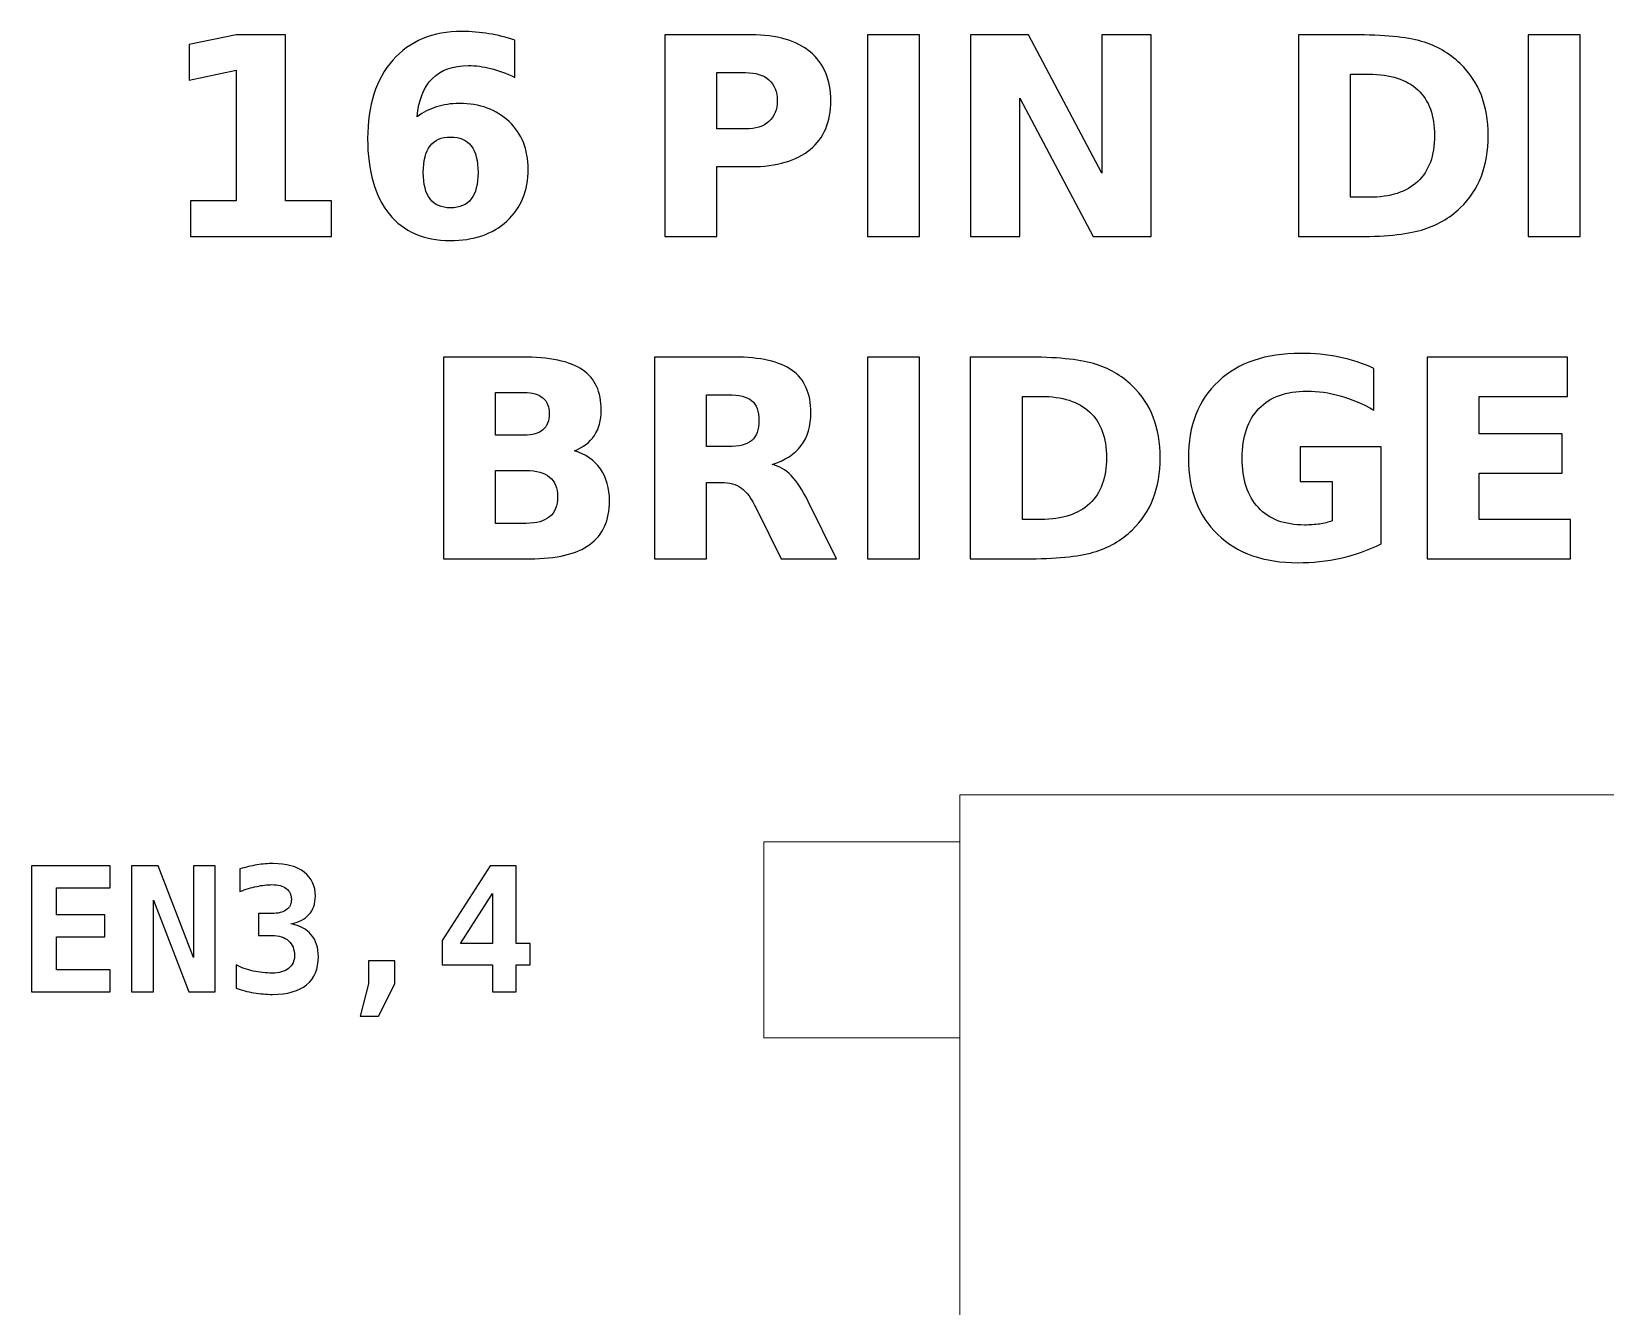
# Model space of a CAD drawing. Header units: centimetres. Extents: x -11.34 to -9.66, y -15.99 to -13.5.
# Drawn here: x -11.336 to -10.533, y -14.148 to -13.498 of the extents above; entities that cross this region are included whole.
import ezdxf

# ---------------------------------------------------------------- set-up
doc = ezdxf.new("R2010")
doc.units = ezdxf.units.CM
doc.header["$MEASUREMENT"] = 0
doc.layers.add('Layer 1', color=7, linetype='Continuous')

msp = doc.modelspace()

# ---------------------------------------------------------------- linework, layer by layer
at = {"layer": 'Layer 1', "color": 7, "lineweight": 9}
for points in [[(-10.8625, -15.813), (-10.1375, -15.813), (-10.1375, -13.887), (-10.8625, -13.887), (-10.8625, -15.813)], [(-10.9625, -14.011), (-10.8625, -14.011), (-10.8625, -13.911), (-10.9625, -13.911), (-10.9625, -14.011)]]:
    msp.add_lwpolyline(points, close=True, dxfattribs=at)
at = {"layer": 'Layer 1', "color": 250}
for points, knots in [([(-11.25499, -13.58415), (-11.25499, -13.58415), (-11.23156, -13.58415), (-11.23156, -13.58415), (-11.23156, -13.58415), (-11.23156, -13.58415), (-11.23156, -13.51766), (-11.23156, -13.51766), (-11.23156, -13.51766), (-11.23156, -13.51766), (-11.2556, -13.52263), (-11.2556, -13.52263), (-11.2556, -13.52263), (-11.2556, -13.52263), (-11.2556, -13.50456), (-11.2556, -13.50456), (-11.2556, -13.50456), (-11.2556, -13.50456), (-11.2317, -13.4996), (-11.2317, -13.4996), (-11.2317, -13.4996), (-11.2317, -13.4996), (-11.20649, -13.4996), (-11.20649, -13.4996), (-11.20649, -13.4996), (-11.20649, -13.4996), (-11.20649, -13.58415), (-11.20649, -13.58415), (-11.20649, -13.58415), (-11.20649, -13.58415), (-11.18307, -13.58415), (-11.18307, -13.58415), (-11.18307, -13.58415), (-11.18307, -13.58415), (-11.18307, -13.60247), (-11.18307, -13.60247), (-11.18307, -13.60247), (-11.18307, -13.60247), (-11.25499, -13.60247), (-11.25499, -13.60247), (-11.25499, -13.60247), (-11.25499, -13.60247), (-11.25499, -13.58415), (-11.25499, -13.58415)], [0, 0, 0, 0, 0.090909, 0.090909, 0.090909, 0.090909, 0.181818, 0.181818, 0.181818, 0.181818, 0.272727, 0.272727, 0.272727, 0.272727, 0.363636, 0.363636, 0.363636, 0.363636, 0.454545, 0.454545, 0.454545, 0.454545, 0.545455, 0.545455, 0.545455, 0.545455, 0.636364, 0.636364, 0.636364, 0.636364, 0.727273, 0.727273, 0.727273, 0.727273, 0.818182, 0.818182, 0.818182, 0.818182, 0.909091, 0.909091, 0.909091, 0.909091, 1, 1, 1, 1]), ([(-11.08949, -13.50228), (-11.08949, -13.50228), (-11.08949, -13.52131), (-11.08949, -13.52131), (-11.08949, -13.52131), (-11.09386, -13.51924), (-11.09795, -13.51771), (-11.10181, -13.51672), (-11.10181, -13.51672), (-11.10567, -13.51573), (-11.10945, -13.51524), (-11.11312, -13.51524), (-11.11312, -13.51524), (-11.12103, -13.51524), (-11.12716, -13.51743), (-11.13158, -13.52183), (-11.13158, -13.52183), (-11.13598, -13.5262), (-11.13857, -13.53271), (-11.1393, -13.54135), (-11.1393, -13.54135), (-11.13627, -13.53911), (-11.13297, -13.53742), (-11.12944, -13.53629), (-11.12944, -13.53629), (-11.12592, -13.53516), (-11.12206, -13.5346), (-11.11787, -13.5346), (-11.11787, -13.5346), (-11.10736, -13.5346), (-11.09887, -13.53768), (-11.09243, -13.54384), (-11.09243, -13.54384), (-11.08596, -13.54998), (-11.08274, -13.55804), (-11.08274, -13.56802), (-11.08274, -13.56802), (-11.08274, -13.57905), (-11.08634, -13.58787), (-11.09356, -13.59452), (-11.09356, -13.59452), (-11.10075, -13.60115), (-11.11044, -13.60447), (-11.12255, -13.60447), (-11.12255, -13.60447), (-11.13591, -13.60447), (-11.14626, -13.59995), (-11.1536, -13.59092), (-11.1536, -13.59092), (-11.16091, -13.58191), (-11.16458, -13.5691), (-11.16458, -13.55252), (-11.16458, -13.55252), (-11.16458, -13.53554), (-11.1603, -13.52218), (-11.15174, -13.51247), (-11.15174, -13.51247), (-11.14316, -13.50275), (-11.13142, -13.49788), (-11.11649, -13.49788), (-11.11649, -13.49788), (-11.11176, -13.49788), (-11.10717, -13.49826), (-11.1027, -13.49899), (-11.1027, -13.49899), (-11.09826, -13.49972), (-11.09386, -13.50082), (-11.08949, -13.50228)], [0, 0, 0, 0, 0.058824, 0.058824, 0.058824, 0.058824, 0.117647, 0.117647, 0.117647, 0.117647, 0.176471, 0.176471, 0.176471, 0.176471, 0.235294, 0.235294, 0.235294, 0.235294, 0.294118, 0.294118, 0.294118, 0.294118, 0.352941, 0.352941, 0.352941, 0.352941, 0.411765, 0.411765, 0.411765, 0.411765, 0.470588, 0.470588, 0.470588, 0.470588, 0.529412, 0.529412, 0.529412, 0.529412, 0.588235, 0.588235, 0.588235, 0.588235, 0.647059, 0.647059, 0.647059, 0.647059, 0.705882, 0.705882, 0.705882, 0.705882, 0.764706, 0.764706, 0.764706, 0.764706, 0.823529, 0.823529, 0.823529, 0.823529, 0.882353, 0.882353, 0.882353, 0.882353, 0.941176, 0.941176, 0.941176, 0.941176, 1, 1, 1, 1]), ([(-11.01305, -13.4996), (-11.01305, -13.4996), (-10.96903, -13.4996), (-10.96903, -13.4996), (-10.96903, -13.4996), (-10.95593, -13.4996), (-10.94588, -13.50252), (-10.93887, -13.50833), (-10.93887, -13.50833), (-10.93187, -13.51414), (-10.92836, -13.52241), (-10.92836, -13.53316), (-10.92836, -13.53316), (-10.92836, -13.54393), (-10.93187, -13.55223), (-10.93887, -13.55804), (-10.93887, -13.55804), (-10.94588, -13.56385), (-10.95593, -13.56677), (-10.96903, -13.56677), (-10.96903, -13.56677), (-10.96903, -13.56677), (-10.98652, -13.56677), (-10.98652, -13.56677), (-10.98652, -13.56677), (-10.98652, -13.56677), (-10.98652, -13.60247), (-10.98652, -13.60247), (-10.98652, -13.60247), (-10.98652, -13.60247), (-11.01305, -13.60247), (-11.01305, -13.60247), (-11.01305, -13.60247), (-11.01305, -13.60247), (-11.01305, -13.4996), (-11.01305, -13.4996)], [0, 0, 0, 0, 0.111111, 0.111111, 0.111111, 0.111111, 0.222222, 0.222222, 0.222222, 0.222222, 0.333333, 0.333333, 0.333333, 0.333333, 0.444444, 0.444444, 0.444444, 0.444444, 0.555556, 0.555556, 0.555556, 0.555556, 0.666667, 0.666667, 0.666667, 0.666667, 0.777778, 0.777778, 0.777778, 0.777778, 0.888889, 0.888889, 0.888889, 0.888889, 1, 1, 1, 1]), ([(-10.90964, -13.4996), (-10.90964, -13.4996), (-10.88311, -13.4996), (-10.88311, -13.4996), (-10.88311, -13.4996), (-10.88311, -13.4996), (-10.88311, -13.60247), (-10.88311, -13.60247), (-10.88311, -13.60247), (-10.88311, -13.60247), (-10.90964, -13.60247), (-10.90964, -13.60247), (-10.90964, -13.60247), (-10.90964, -13.60247), (-10.90964, -13.4996), (-10.90964, -13.4996)], [0, 0, 0, 0, 0.25, 0.25, 0.25, 0.25, 0.5, 0.5, 0.5, 0.5, 0.75, 0.75, 0.75, 0.75, 1, 1, 1, 1]), ([(-10.85715, -13.4996), (-10.85715, -13.4996), (-10.82752, -13.4996), (-10.82752, -13.4996), (-10.82752, -13.4996), (-10.82752, -13.4996), (-10.7901, -13.57016), (-10.7901, -13.57016), (-10.7901, -13.57016), (-10.7901, -13.57016), (-10.7901, -13.4996), (-10.7901, -13.4996), (-10.7901, -13.4996), (-10.7901, -13.4996), (-10.76496, -13.4996), (-10.76496, -13.4996), (-10.76496, -13.4996), (-10.76496, -13.4996), (-10.76496, -13.60247), (-10.76496, -13.60247), (-10.76496, -13.60247), (-10.76496, -13.60247), (-10.79459, -13.60247), (-10.79459, -13.60247), (-10.79459, -13.60247), (-10.79459, -13.60247), (-10.83201, -13.53191), (-10.83201, -13.53191), (-10.83201, -13.53191), (-10.83201, -13.53191), (-10.83201, -13.60247), (-10.83201, -13.60247), (-10.83201, -13.60247), (-10.83201, -13.60247), (-10.85715, -13.60247), (-10.85715, -13.60247), (-10.85715, -13.60247), (-10.85715, -13.60247), (-10.85715, -13.4996), (-10.85715, -13.4996)], [0, 0, 0, 0, 0.1, 0.1, 0.1, 0.1, 0.2, 0.2, 0.2, 0.2, 0.3, 0.3, 0.3, 0.3, 0.4, 0.4, 0.4, 0.4, 0.5, 0.5, 0.5, 0.5, 0.6, 0.6, 0.6, 0.6, 0.7, 0.7, 0.7, 0.7, 0.8, 0.8, 0.8, 0.8, 0.9, 0.9, 0.9, 0.9, 1, 1, 1, 1]), ([(-10.68993, -13.4996), (-10.68993, -13.4996), (-10.66194, -13.4996), (-10.66194, -13.4996), (-10.66194, -13.4996), (-10.64633, -13.4996), (-10.63471, -13.50071), (-10.62707, -13.50294), (-10.62707, -13.50294), (-10.61942, -13.50517), (-10.61286, -13.50894), (-10.60738, -13.51428), (-10.60738, -13.51428), (-10.60256, -13.51891), (-10.59899, -13.52427), (-10.59663, -13.53034), (-10.59663, -13.53034), (-10.59431, -13.53638), (-10.59313, -13.54325), (-10.59313, -13.55094), (-10.59313, -13.55094), (-10.59313, -13.5587), (-10.59431, -13.56562), (-10.59663, -13.57171), (-10.59663, -13.57171), (-10.59899, -13.5778), (-10.60256, -13.58316), (-10.60738, -13.58779), (-10.60738, -13.58779), (-10.61291, -13.59313), (-10.61952, -13.5969), (-10.62723, -13.59913), (-10.62723, -13.59913), (-10.63495, -13.60136), (-10.64652, -13.60247), (-10.66194, -13.60247), (-10.66194, -13.60247), (-10.66194, -13.60247), (-10.68993, -13.60247), (-10.68993, -13.60247), (-10.68993, -13.60247), (-10.68993, -13.60247), (-10.68993, -13.4996), (-10.68993, -13.4996)], [0, 0, 0, 0, 0.090909, 0.090909, 0.090909, 0.090909, 0.181818, 0.181818, 0.181818, 0.181818, 0.272727, 0.272727, 0.272727, 0.272727, 0.363636, 0.363636, 0.363636, 0.363636, 0.454545, 0.454545, 0.454545, 0.454545, 0.545455, 0.545455, 0.545455, 0.545455, 0.636364, 0.636364, 0.636364, 0.636364, 0.727273, 0.727273, 0.727273, 0.727273, 0.818182, 0.818182, 0.818182, 0.818182, 0.909091, 0.909091, 0.909091, 0.909091, 1, 1, 1, 1]), ([(-10.57281, -13.4996), (-10.57281, -13.4996), (-10.54628, -13.4996), (-10.54628, -13.4996), (-10.54628, -13.4996), (-10.54628, -13.4996), (-10.54628, -13.60247), (-10.54628, -13.60247), (-10.54628, -13.60247), (-10.54628, -13.60247), (-10.57281, -13.60247), (-10.57281, -13.60247), (-10.57281, -13.60247), (-10.57281, -13.60247), (-10.57281, -13.4996), (-10.57281, -13.4996)], [0, 0, 0, 0, 0.25, 0.25, 0.25, 0.25, 0.5, 0.5, 0.5, 0.5, 0.75, 0.75, 0.75, 0.75, 1, 1, 1, 1]), ([(-10.98652, -13.51882), (-10.98652, -13.51882), (-10.98652, -13.54755), (-10.98652, -13.54755), (-10.98652, -13.54755), (-10.98652, -13.54755), (-10.97185, -13.54755), (-10.97185, -13.54755), (-10.97185, -13.54755), (-10.9667, -13.54755), (-10.96272, -13.54631), (-10.95992, -13.54379), (-10.95992, -13.54379), (-10.95712, -13.5413), (-10.95571, -13.53775), (-10.95571, -13.53316), (-10.95571, -13.53316), (-10.95571, -13.52855), (-10.95712, -13.52502), (-10.95992, -13.52253), (-10.95992, -13.52253), (-10.96272, -13.52006), (-10.9667, -13.51882), (-10.97185, -13.51882), (-10.97185, -13.51882), (-10.97185, -13.51882), (-10.98652, -13.51882), (-10.98652, -13.51882)], [0, 0, 0, 0, 0.142857, 0.142857, 0.142857, 0.142857, 0.285714, 0.285714, 0.285714, 0.285714, 0.428571, 0.428571, 0.428571, 0.428571, 0.571429, 0.571429, 0.571429, 0.571429, 0.714286, 0.714286, 0.714286, 0.714286, 0.857143, 0.857143, 0.857143, 0.857143, 1, 1, 1, 1]), ([(-10.6634, -13.51966), (-10.6634, -13.51966), (-10.6634, -13.58241), (-10.6634, -13.58241), (-10.6634, -13.58241), (-10.6634, -13.58241), (-10.6539, -13.58241), (-10.6539, -13.58241), (-10.6539, -13.58241), (-10.64306, -13.58241), (-10.63478, -13.57973), (-10.62907, -13.57434), (-10.62907, -13.57434), (-10.62335, -13.56898), (-10.62048, -13.56117), (-10.62048, -13.55094), (-10.62048, -13.55094), (-10.62048, -13.54073), (-10.62333, -13.53297), (-10.62902, -13.52766), (-10.62902, -13.52766), (-10.63471, -13.52232), (-10.64301, -13.51966), (-10.6539, -13.51966), (-10.6539, -13.51966), (-10.6539, -13.51966), (-10.6634, -13.51966), (-10.6634, -13.51966)], [0, 0, 0, 0, 0.142857, 0.142857, 0.142857, 0.142857, 0.285714, 0.285714, 0.285714, 0.285714, 0.428571, 0.428571, 0.428571, 0.428571, 0.571429, 0.571429, 0.571429, 0.571429, 0.714286, 0.714286, 0.714286, 0.714286, 0.857143, 0.857143, 0.857143, 0.857143, 1, 1, 1, 1]), ([(-11.12227, -13.55169), (-11.12693, -13.55169), (-11.13041, -13.5532), (-11.13271, -13.55621), (-11.13271, -13.55621), (-11.13504, -13.55922), (-11.13619, -13.56374), (-11.13619, -13.56973), (-11.13619, -13.56973), (-11.13619, -13.57575), (-11.13504, -13.58027), (-11.13271, -13.58328), (-11.13271, -13.58328), (-11.13041, -13.58629), (-11.12693, -13.58779), (-11.12227, -13.58779), (-11.12227, -13.58779), (-11.11759, -13.58779), (-11.11409, -13.58629), (-11.11178, -13.58328), (-11.11178, -13.58328), (-11.10945, -13.58027), (-11.1083, -13.57575), (-11.1083, -13.56973), (-11.1083, -13.56973), (-11.1083, -13.56374), (-11.10945, -13.55922), (-11.11178, -13.55621), (-11.11178, -13.55621), (-11.11409, -13.5532), (-11.11759, -13.55169), (-11.12227, -13.55169)], [0, 0, 0, 0, 0.125, 0.125, 0.125, 0.125, 0.25, 0.25, 0.25, 0.25, 0.375, 0.375, 0.375, 0.375, 0.5, 0.5, 0.5, 0.5, 0.625, 0.625, 0.625, 0.625, 0.75, 0.75, 0.75, 0.75, 0.875, 0.875, 0.875, 0.875, 1, 1, 1, 1]), ([(-10.64764, -13.75908), (-10.65425, -13.7623), (-10.66111, -13.7647), (-10.66824, -13.76632), (-10.66824, -13.76632), (-10.67537, -13.76792), (-10.6827, -13.76872), (-10.6903, -13.76872), (-10.6903, -13.76872), (-10.70742, -13.76872), (-10.72099, -13.76392), (-10.73101, -13.75435), (-10.73101, -13.75435), (-10.74103, -13.74478), (-10.74604, -13.7318), (-10.74604, -13.71538), (-10.74604, -13.71538), (-10.74604, -13.6988), (-10.74093, -13.68577), (-10.73075, -13.67624), (-10.73075, -13.67624), (-10.72054, -13.66674), (-10.70657, -13.66199), (-10.68884, -13.66199), (-10.68884, -13.66199), (-10.682, -13.66199), (-10.67544, -13.66263), (-10.66916, -13.66392), (-10.66916, -13.66392), (-10.6629, -13.66521), (-10.65697, -13.66712), (-10.65142, -13.66964), (-10.65142, -13.66964), (-10.65142, -13.66964), (-10.65142, -13.69092), (-10.65142, -13.69092), (-10.65142, -13.69092), (-10.65716, -13.68765), (-10.66288, -13.68523), (-10.66855, -13.68363), (-10.66855, -13.68363), (-10.67421, -13.68201), (-10.6799, -13.68121), (-10.6856, -13.68121), (-10.6856, -13.68121), (-10.69618, -13.68121), (-10.70432, -13.68417), (-10.71003, -13.69007), (-10.71003, -13.69007), (-10.71575, -13.69598), (-10.71862, -13.70442), (-10.71862, -13.71538), (-10.71862, -13.71538), (-10.71862, -13.72627), (-10.71586, -13.73469), (-10.71034, -13.74061), (-10.71034, -13.74061), (-10.70483, -13.74654), (-10.697, -13.7495), (-10.68684, -13.7495), (-10.68684, -13.7495), (-10.68409, -13.7495), (-10.68153, -13.74934), (-10.67915, -13.74899), (-10.67915, -13.74899), (-10.67678, -13.74863), (-10.67466, -13.74809), (-10.67278, -13.74736), (-10.67278, -13.74736), (-10.67278, -13.74736), (-10.67278, -13.72737), (-10.67278, -13.72737), (-10.67278, -13.72737), (-10.67278, -13.72737), (-10.68896, -13.72737), (-10.68896, -13.72737), (-10.68896, -13.72737), (-10.68896, -13.72737), (-10.68896, -13.70959), (-10.68896, -13.70959), (-10.68896, -13.70959), (-10.68896, -13.70959), (-10.64764, -13.70959), (-10.64764, -13.70959), (-10.64764, -13.70959), (-10.64764, -13.70959), (-10.64764, -13.75908), (-10.64764, -13.75908)], [0, 0, 0, 0, 0.045455, 0.045455, 0.045455, 0.045455, 0.090909, 0.090909, 0.090909, 0.090909, 0.136364, 0.136364, 0.136364, 0.136364, 0.181818, 0.181818, 0.181818, 0.181818, 0.227273, 0.227273, 0.227273, 0.227273, 0.272727, 0.272727, 0.272727, 0.272727, 0.318182, 0.318182, 0.318182, 0.318182, 0.363636, 0.363636, 0.363636, 0.363636, 0.409091, 0.409091, 0.409091, 0.409091, 0.454545, 0.454545, 0.454545, 0.454545, 0.5, 0.5, 0.5, 0.5, 0.545455, 0.545455, 0.545455, 0.545455, 0.590909, 0.590909, 0.590909, 0.590909, 0.636364, 0.636364, 0.636364, 0.636364, 0.681818, 0.681818, 0.681818, 0.681818, 0.727273, 0.727273, 0.727273, 0.727273, 0.772727, 0.772727, 0.772727, 0.772727, 0.818182, 0.818182, 0.818182, 0.818182, 0.863636, 0.863636, 0.863636, 0.863636, 0.909091, 0.909091, 0.909091, 0.909091, 0.954545, 0.954545, 0.954545, 0.954545, 1, 1, 1, 1]), ([(-11.05915, -13.71166), (-11.05346, -13.71331), (-11.04904, -13.71637), (-11.04591, -13.72084), (-11.04591, -13.72084), (-11.04278, -13.72528), (-11.04123, -13.73076), (-11.04123, -13.73723), (-11.04123, -13.73723), (-11.04123, -13.74715), (-11.0446, -13.75454), (-11.0513, -13.75941), (-11.0513, -13.75941), (-11.058, -13.76427), (-11.06821, -13.76672), (-11.0819, -13.76672), (-11.0819, -13.76672), (-11.0819, -13.76672), (-11.12592, -13.76672), (-11.12592, -13.76672), (-11.12592, -13.76672), (-11.12592, -13.76672), (-11.12592, -13.66385), (-11.12592, -13.66385), (-11.12592, -13.66385), (-11.12592, -13.66385), (-11.0861, -13.66385), (-11.0861, -13.66385), (-11.0861, -13.66385), (-11.07181, -13.66385), (-11.06146, -13.66601), (-11.05506, -13.67032), (-11.05506, -13.67032), (-11.04864, -13.67465), (-11.04544, -13.68156), (-11.04544, -13.69106), (-11.04544, -13.69106), (-11.04544, -13.69607), (-11.04662, -13.70033), (-11.04895, -13.70386), (-11.04895, -13.70386), (-11.0513, -13.70736), (-11.05468, -13.70997), (-11.05915, -13.71166)], [0, 0, 0, 0, 0.090909, 0.090909, 0.090909, 0.090909, 0.181818, 0.181818, 0.181818, 0.181818, 0.272727, 0.272727, 0.272727, 0.272727, 0.363636, 0.363636, 0.363636, 0.363636, 0.454545, 0.454545, 0.454545, 0.454545, 0.545455, 0.545455, 0.545455, 0.545455, 0.636364, 0.636364, 0.636364, 0.636364, 0.727273, 0.727273, 0.727273, 0.727273, 0.818182, 0.818182, 0.818182, 0.818182, 0.909091, 0.909091, 0.909091, 0.909091, 1, 1, 1, 1]), ([(-10.99184, -13.7278), (-10.99184, -13.7278), (-10.99184, -13.76672), (-10.99184, -13.76672), (-10.99184, -13.76672), (-10.99184, -13.76672), (-11.01837, -13.76672), (-11.01837, -13.76672), (-11.01837, -13.76672), (-11.01837, -13.76672), (-11.01837, -13.66385), (-11.01837, -13.66385), (-11.01837, -13.66385), (-11.01837, -13.66385), (-10.97785, -13.66385), (-10.97785, -13.66385), (-10.97785, -13.66385), (-10.9643, -13.66385), (-10.95435, -13.66613), (-10.94805, -13.67067), (-10.94805, -13.67067), (-10.94173, -13.67521), (-10.93857, -13.68241), (-10.93857, -13.69224), (-10.93857, -13.69224), (-10.93857, -13.69903), (-10.94022, -13.70463), (-10.94349, -13.70898), (-10.94349, -13.70898), (-10.94678, -13.71336), (-10.95174, -13.71658), (-10.95835, -13.71863), (-10.95835, -13.71863), (-10.95473, -13.71947), (-10.95146, -13.72133), (-10.94859, -13.72425), (-10.94859, -13.72425), (-10.94572, -13.72716), (-10.94283, -13.73158), (-10.93989, -13.73751), (-10.93989, -13.73751), (-10.93989, -13.73751), (-10.92547, -13.76672), (-10.92547, -13.76672), (-10.92547, -13.76672), (-10.92547, -13.76672), (-10.95374, -13.76672), (-10.95374, -13.76672), (-10.95374, -13.76672), (-10.95374, -13.76672), (-10.96628, -13.74116), (-10.96628, -13.74116), (-10.96628, -13.74116), (-10.96879, -13.73603), (-10.97136, -13.7325), (-10.97397, -13.73062), (-10.97397, -13.73062), (-10.97656, -13.72874), (-10.98001, -13.7278), (-10.98434, -13.7278), (-10.98434, -13.7278), (-10.98434, -13.7278), (-10.99184, -13.7278), (-10.99184, -13.7278)], [0, 0, 0, 0, 0.0625, 0.0625, 0.0625, 0.0625, 0.125, 0.125, 0.125, 0.125, 0.1875, 0.1875, 0.1875, 0.1875, 0.25, 0.25, 0.25, 0.25, 0.3125, 0.3125, 0.3125, 0.3125, 0.375, 0.375, 0.375, 0.375, 0.4375, 0.4375, 0.4375, 0.4375, 0.5, 0.5, 0.5, 0.5, 0.5625, 0.5625, 0.5625, 0.5625, 0.625, 0.625, 0.625, 0.625, 0.6875, 0.6875, 0.6875, 0.6875, 0.75, 0.75, 0.75, 0.75, 0.8125, 0.8125, 0.8125, 0.8125, 0.875, 0.875, 0.875, 0.875, 0.9375, 0.9375, 0.9375, 0.9375, 1, 1, 1, 1]), ([(-10.90972, -13.66385), (-10.90972, -13.66385), (-10.88319, -13.66385), (-10.88319, -13.66385), (-10.88319, -13.66385), (-10.88319, -13.66385), (-10.88319, -13.76672), (-10.88319, -13.76672), (-10.88319, -13.76672), (-10.88319, -13.76672), (-10.90972, -13.76672), (-10.90972, -13.76672), (-10.90972, -13.76672), (-10.90972, -13.76672), (-10.90972, -13.66385), (-10.90972, -13.66385)], [0, 0, 0, 0, 0.25, 0.25, 0.25, 0.25, 0.5, 0.5, 0.5, 0.5, 0.75, 0.75, 0.75, 0.75, 1, 1, 1, 1]), ([(-10.85723, -13.66385), (-10.85723, -13.66385), (-10.82924, -13.66385), (-10.82924, -13.66385), (-10.82924, -13.66385), (-10.81363, -13.66385), (-10.80201, -13.66496), (-10.79437, -13.66719), (-10.79437, -13.66719), (-10.78672, -13.66942), (-10.78016, -13.67319), (-10.77468, -13.67853), (-10.77468, -13.67853), (-10.76986, -13.68316), (-10.76629, -13.68852), (-10.76393, -13.69459), (-10.76393, -13.69459), (-10.76161, -13.70063), (-10.76043, -13.7075), (-10.76043, -13.71519), (-10.76043, -13.71519), (-10.76043, -13.72295), (-10.76161, -13.72987), (-10.76393, -13.73596), (-10.76393, -13.73596), (-10.76629, -13.74205), (-10.76986, -13.74741), (-10.77468, -13.75204), (-10.77468, -13.75204), (-10.78021, -13.75738), (-10.78682, -13.76115), (-10.79453, -13.76338), (-10.79453, -13.76338), (-10.80225, -13.76561), (-10.81382, -13.76672), (-10.82924, -13.76672), (-10.82924, -13.76672), (-10.82924, -13.76672), (-10.85723, -13.76672), (-10.85723, -13.76672), (-10.85723, -13.76672), (-10.85723, -13.76672), (-10.85723, -13.66385), (-10.85723, -13.66385)], [0, 0, 0, 0, 0.090909, 0.090909, 0.090909, 0.090909, 0.181818, 0.181818, 0.181818, 0.181818, 0.272727, 0.272727, 0.272727, 0.272727, 0.363636, 0.363636, 0.363636, 0.363636, 0.454545, 0.454545, 0.454545, 0.454545, 0.545455, 0.545455, 0.545455, 0.545455, 0.636364, 0.636364, 0.636364, 0.636364, 0.727273, 0.727273, 0.727273, 0.727273, 0.818182, 0.818182, 0.818182, 0.818182, 0.909091, 0.909091, 0.909091, 0.909091, 1, 1, 1, 1]), ([(-10.62428, -13.66385), (-10.62428, -13.66385), (-10.55269, -13.66385), (-10.55269, -13.66385), (-10.55269, -13.66385), (-10.55269, -13.66385), (-10.55269, -13.68391), (-10.55269, -13.68391), (-10.55269, -13.68391), (-10.55269, -13.68391), (-10.59775, -13.68391), (-10.59775, -13.68391), (-10.59775, -13.68391), (-10.59775, -13.68391), (-10.59775, -13.70306), (-10.59775, -13.70306), (-10.59775, -13.70306), (-10.59775, -13.70306), (-10.5554, -13.70306), (-10.5554, -13.70306), (-10.5554, -13.70306), (-10.5554, -13.70306), (-10.5554, -13.72312), (-10.5554, -13.72312), (-10.5554, -13.72312), (-10.5554, -13.72312), (-10.59775, -13.72312), (-10.59775, -13.72312), (-10.59775, -13.72312), (-10.59775, -13.72312), (-10.59775, -13.74666), (-10.59775, -13.74666), (-10.59775, -13.74666), (-10.59775, -13.74666), (-10.55119, -13.74666), (-10.55119, -13.74666), (-10.55119, -13.74666), (-10.55119, -13.74666), (-10.55119, -13.76672), (-10.55119, -13.76672), (-10.55119, -13.76672), (-10.55119, -13.76672), (-10.62428, -13.76672), (-10.62428, -13.76672), (-10.62428, -13.76672), (-10.62428, -13.76672), (-10.62428, -13.66385), (-10.62428, -13.66385)], [0, 0, 0, 0, 0.083333, 0.083333, 0.083333, 0.083333, 0.166667, 0.166667, 0.166667, 0.166667, 0.25, 0.25, 0.25, 0.25, 0.333333, 0.333333, 0.333333, 0.333333, 0.416667, 0.416667, 0.416667, 0.416667, 0.5, 0.5, 0.5, 0.5, 0.583333, 0.583333, 0.583333, 0.583333, 0.666667, 0.666667, 0.666667, 0.666667, 0.75, 0.75, 0.75, 0.75, 0.833333, 0.833333, 0.833333, 0.833333, 0.916667, 0.916667, 0.916667, 0.916667, 1, 1, 1, 1]), ([(-11.08472, -13.70367), (-11.08053, -13.70367), (-11.07736, -13.70275), (-11.07522, -13.70092), (-11.07522, -13.70092), (-11.07305, -13.69908), (-11.07197, -13.69638), (-11.07197, -13.69278), (-11.07197, -13.69278), (-11.07197, -13.68925), (-11.07305, -13.68657), (-11.07522, -13.68471), (-11.07522, -13.68471), (-11.07736, -13.68285), (-11.08053, -13.68191), (-11.08472, -13.68191), (-11.08472, -13.68191), (-11.08472, -13.68191), (-11.09939, -13.68191), (-11.09939, -13.68191), (-11.09939, -13.68191), (-11.09939, -13.68191), (-11.09939, -13.70367), (-11.09939, -13.70367), (-11.09939, -13.70367), (-11.09939, -13.70367), (-11.08472, -13.70367), (-11.08472, -13.70367)], [0, 0, 0, 0, 0.142857, 0.142857, 0.142857, 0.142857, 0.285714, 0.285714, 0.285714, 0.285714, 0.428571, 0.428571, 0.428571, 0.428571, 0.571429, 0.571429, 0.571429, 0.571429, 0.714286, 0.714286, 0.714286, 0.714286, 0.857143, 0.857143, 0.857143, 0.857143, 1, 1, 1, 1]), ([(-10.98067, -13.70948), (-10.97512, -13.70948), (-10.97112, -13.70844), (-10.96872, -13.70637), (-10.96872, -13.70637), (-10.9663, -13.7043), (-10.9651, -13.70089), (-10.9651, -13.69616), (-10.9651, -13.69616), (-10.9651, -13.69148), (-10.9663, -13.68812), (-10.96872, -13.6861), (-10.96872, -13.6861), (-10.97112, -13.68408), (-10.97512, -13.68307), (-10.98067, -13.68307), (-10.98067, -13.68307), (-10.98067, -13.68307), (-10.99184, -13.68307), (-10.99184, -13.68307), (-10.99184, -13.68307), (-10.99184, -13.68307), (-10.99184, -13.70948), (-10.99184, -13.70948), (-10.99184, -13.70948), (-10.99184, -13.70948), (-10.98067, -13.70948), (-10.98067, -13.70948)], [0, 0, 0, 0, 0.142857, 0.142857, 0.142857, 0.142857, 0.285714, 0.285714, 0.285714, 0.285714, 0.428571, 0.428571, 0.428571, 0.428571, 0.571429, 0.571429, 0.571429, 0.571429, 0.714286, 0.714286, 0.714286, 0.714286, 0.857143, 0.857143, 0.857143, 0.857143, 1, 1, 1, 1]), ([(-10.8307, -13.68391), (-10.8307, -13.68391), (-10.8307, -13.74666), (-10.8307, -13.74666), (-10.8307, -13.74666), (-10.8307, -13.74666), (-10.8212, -13.74666), (-10.8212, -13.74666), (-10.8212, -13.74666), (-10.81036, -13.74666), (-10.80208, -13.74398), (-10.79637, -13.73859), (-10.79637, -13.73859), (-10.79065, -13.73323), (-10.78778, -13.72542), (-10.78778, -13.71519), (-10.78778, -13.71519), (-10.78778, -13.70498), (-10.79063, -13.69722), (-10.79632, -13.69191), (-10.79632, -13.69191), (-10.80201, -13.68657), (-10.81031, -13.68391), (-10.8212, -13.68391), (-10.8212, -13.68391), (-10.8212, -13.68391), (-10.8307, -13.68391), (-10.8307, -13.68391)], [0, 0, 0, 0, 0.142857, 0.142857, 0.142857, 0.142857, 0.285714, 0.285714, 0.285714, 0.285714, 0.428571, 0.428571, 0.428571, 0.428571, 0.571429, 0.571429, 0.571429, 0.571429, 0.714286, 0.714286, 0.714286, 0.714286, 0.857143, 0.857143, 0.857143, 0.857143, 1, 1, 1, 1]), ([(-11.08382, -13.74866), (-11.07848, -13.74866), (-11.07449, -13.74753), (-11.07178, -13.74529), (-11.07178, -13.74529), (-11.0691, -13.74304), (-11.06776, -13.73963), (-11.06776, -13.73509), (-11.06776, -13.73509), (-11.06776, -13.73064), (-11.0691, -13.7273), (-11.07176, -13.72507), (-11.07176, -13.72507), (-11.07442, -13.72283), (-11.07844, -13.72173), (-11.08382, -13.72173), (-11.08382, -13.72173), (-11.08382, -13.72173), (-11.09939, -13.72173), (-11.09939, -13.72173), (-11.09939, -13.72173), (-11.09939, -13.72173), (-11.09939, -13.74866), (-11.09939, -13.74866), (-11.09939, -13.74866), (-11.09939, -13.74866), (-11.08382, -13.74866), (-11.08382, -13.74866)], [0, 0, 0, 0, 0.142857, 0.142857, 0.142857, 0.142857, 0.285714, 0.285714, 0.285714, 0.285714, 0.428571, 0.428571, 0.428571, 0.428571, 0.571429, 0.571429, 0.571429, 0.571429, 0.714286, 0.714286, 0.714286, 0.714286, 0.857143, 0.857143, 0.857143, 0.857143, 1, 1, 1, 1]), ([(-11.29597, -13.98753), (-11.29597, -13.98753), (-11.33602, -13.98753), (-11.33602, -13.98753), (-11.33602, -13.98753), (-11.33602, -13.98753), (-11.33602, -13.92324), (-11.33602, -13.92324), (-11.33602, -13.92324), (-11.33602, -13.92324), (-11.29597, -13.92324), (-11.29597, -13.92324), (-11.29597, -13.92324), (-11.29597, -13.92324), (-11.29597, -13.93444), (-11.29597, -13.93444), (-11.29597, -13.93444), (-11.29597, -13.93444), (-11.32332, -13.93444), (-11.32332, -13.93444), (-11.32332, -13.93444), (-11.32332, -13.93444), (-11.32332, -13.9483), (-11.32332, -13.9483), (-11.32332, -13.9483), (-11.32332, -13.9483), (-11.29855, -13.9483), (-11.29855, -13.9483), (-11.29855, -13.9483), (-11.29855, -13.9483), (-11.29855, -13.9595), (-11.29855, -13.9595), (-11.29855, -13.9595), (-11.29855, -13.9595), (-11.32332, -13.9595), (-11.32332, -13.9595), (-11.32332, -13.9595), (-11.32332, -13.9595), (-11.32332, -13.97633), (-11.32332, -13.97633), (-11.32332, -13.97633), (-11.32332, -13.97633), (-11.29597, -13.97633), (-11.29597, -13.97633), (-11.29597, -13.97633), (-11.29597, -13.97633), (-11.29597, -13.98753), (-11.29597, -13.98753)], [0, 0, 0, 0, 0.083333, 0.083333, 0.083333, 0.083333, 0.166667, 0.166667, 0.166667, 0.166667, 0.25, 0.25, 0.25, 0.25, 0.333333, 0.333333, 0.333333, 0.333333, 0.416667, 0.416667, 0.416667, 0.416667, 0.5, 0.5, 0.5, 0.5, 0.583333, 0.583333, 0.583333, 0.583333, 0.666667, 0.666667, 0.666667, 0.666667, 0.75, 0.75, 0.75, 0.75, 0.833333, 0.833333, 0.833333, 0.833333, 0.916667, 0.916667, 0.916667, 0.916667, 1, 1, 1, 1]), ([(-11.28503, -13.92324), (-11.28503, -13.92324), (-11.27138, -13.92324), (-11.27138, -13.92324), (-11.27138, -13.92324), (-11.27138, -13.92324), (-11.25347, -13.96997), (-11.25347, -13.96997), (-11.25347, -13.96997), (-11.25347, -13.96997), (-11.25347, -13.92324), (-11.25347, -13.92324), (-11.25347, -13.92324), (-11.25347, -13.92324), (-11.24227, -13.92324), (-11.24227, -13.92324), (-11.24227, -13.92324), (-11.24227, -13.92324), (-11.24227, -13.98753), (-11.24227, -13.98753), (-11.24227, -13.98753), (-11.24227, -13.98753), (-11.25584, -13.98753), (-11.25584, -13.98753), (-11.25584, -13.98753), (-11.25584, -13.98753), (-11.27383, -13.9408), (-11.27383, -13.9408), (-11.27383, -13.9408), (-11.27383, -13.9408), (-11.27383, -13.98753), (-11.27383, -13.98753), (-11.27383, -13.98753), (-11.27383, -13.98753), (-11.28503, -13.98753), (-11.28503, -13.98753), (-11.28503, -13.98753), (-11.28503, -13.98753), (-11.28503, -13.92324), (-11.28503, -13.92324)], [0, 0, 0, 0, 0.1, 0.1, 0.1, 0.1, 0.2, 0.2, 0.2, 0.2, 0.3, 0.3, 0.3, 0.3, 0.4, 0.4, 0.4, 0.4, 0.5, 0.5, 0.5, 0.5, 0.6, 0.6, 0.6, 0.6, 0.7, 0.7, 0.7, 0.7, 0.8, 0.8, 0.8, 0.8, 0.9, 0.9, 0.9, 0.9, 1, 1, 1, 1]), ([(-11.21344, -13.95877), (-11.21344, -13.95877), (-11.22024, -13.95877), (-11.22024, -13.95877), (-11.22024, -13.95877), (-11.22024, -13.95877), (-11.22024, -13.94757), (-11.22024, -13.94757), (-11.22024, -13.94757), (-11.22024, -13.94757), (-11.21344, -13.94757), (-11.21344, -13.94757), (-11.21344, -13.94757), (-11.21029, -13.94757), (-11.20784, -13.94695), (-11.2061, -13.9457), (-11.2061, -13.9457), (-11.20437, -13.94445), (-11.2035, -13.94269), (-11.2035, -13.94042), (-11.2035, -13.94042), (-11.2035, -13.93804), (-11.20437, -13.93617), (-11.2061, -13.93484), (-11.2061, -13.93484), (-11.20784, -13.9335), (-11.21029, -13.93284), (-11.21344, -13.93284), (-11.21344, -13.93284), (-11.21585, -13.93284), (-11.21843, -13.93315), (-11.22118, -13.93375), (-11.22118, -13.93375), (-11.22394, -13.93435), (-11.2268, -13.93523), (-11.22975, -13.93638), (-11.22975, -13.93638), (-11.22975, -13.93638), (-11.22975, -13.92484), (-11.22975, -13.92484), (-11.22975, -13.92484), (-11.2268, -13.92395), (-11.22389, -13.92327), (-11.22102, -13.92278), (-11.22102, -13.92278), (-11.21814, -13.92231), (-11.21539, -13.92208), (-11.21274, -13.92208), (-11.21274, -13.92208), (-11.20597, -13.92208), (-11.20069, -13.92356), (-11.19691, -13.92652), (-11.19691, -13.92652), (-11.19312, -13.92947), (-11.19123, -13.93354), (-11.19123, -13.93875), (-11.19123, -13.93875), (-11.19123, -13.94255), (-11.19231, -13.94568), (-11.1945, -13.94811), (-11.1945, -13.94811), (-11.19668, -13.95053), (-11.1998, -13.95212), (-11.20384, -13.95286), (-11.20384, -13.95286), (-11.19925, -13.95367), (-11.19574, -13.9555), (-11.19333, -13.95835), (-11.19333, -13.95835), (-11.19092, -13.96121), (-11.18971, -13.96497), (-11.18971, -13.96961), (-11.18971, -13.96961), (-11.18971, -13.97584), (-11.19171, -13.98059), (-11.19569, -13.98387), (-11.19569, -13.98387), (-11.19969, -13.98715), (-11.20548, -13.98878), (-11.2131, -13.98878), (-11.2131, -13.98878), (-11.21633, -13.98878), (-11.21952, -13.9885), (-11.22267, -13.98796), (-11.22267, -13.98796), (-11.22581, -13.98741), (-11.22882, -13.98662), (-11.23169, -13.98559), (-11.23169, -13.98559), (-11.23169, -13.98559), (-11.23169, -13.97379), (-11.23169, -13.97379), (-11.23169, -13.97379), (-11.22899, -13.97514), (-11.22608, -13.97617), (-11.22294, -13.97687), (-11.22294, -13.97687), (-11.21983, -13.97758), (-11.21654, -13.97793), (-11.2131, -13.97793), (-11.2131, -13.97793), (-11.20964, -13.97793), (-11.20692, -13.97714), (-11.20491, -13.97554), (-11.20491, -13.97554), (-11.2029, -13.97395), (-11.2019, -13.9718), (-11.2019, -13.9691), (-11.2019, -13.9691), (-11.2019, -13.96581), (-11.2029, -13.96325), (-11.20491, -13.96146), (-11.20491, -13.96146), (-11.20692, -13.95966), (-11.20976, -13.95877), (-11.21344, -13.95877)], [0, 0, 0, 0, 0.034483, 0.034483, 0.034483, 0.034483, 0.068966, 0.068966, 0.068966, 0.068966, 0.103448, 0.103448, 0.103448, 0.103448, 0.137931, 0.137931, 0.137931, 0.137931, 0.172414, 0.172414, 0.172414, 0.172414, 0.206897, 0.206897, 0.206897, 0.206897, 0.241379, 0.241379, 0.241379, 0.241379, 0.275862, 0.275862, 0.275862, 0.275862, 0.310345, 0.310345, 0.310345, 0.310345, 0.344828, 0.344828, 0.344828, 0.344828, 0.37931, 0.37931, 0.37931, 0.37931, 0.413793, 0.413793, 0.413793, 0.413793, 0.448276, 0.448276, 0.448276, 0.448276, 0.482759, 0.482759, 0.482759, 0.482759, 0.517241, 0.517241, 0.517241, 0.517241, 0.551724, 0.551724, 0.551724, 0.551724, 0.586207, 0.586207, 0.586207, 0.586207, 0.62069, 0.62069, 0.62069, 0.62069, 0.655172, 0.655172, 0.655172, 0.655172, 0.689655, 0.689655, 0.689655, 0.689655, 0.724138, 0.724138, 0.724138, 0.724138, 0.758621, 0.758621, 0.758621, 0.758621, 0.793103, 0.793103, 0.793103, 0.793103, 0.827586, 0.827586, 0.827586, 0.827586, 0.862069, 0.862069, 0.862069, 0.862069, 0.896552, 0.896552, 0.896552, 0.896552, 0.931034, 0.931034, 0.931034, 0.931034, 0.965517, 0.965517, 0.965517, 0.965517, 1, 1, 1, 1]), ([(-11.10211, -13.92324), (-11.10211, -13.92324), (-11.08881, -13.92324), (-11.08881, -13.92324), (-11.08881, -13.92324), (-11.08881, -13.92324), (-11.08881, -13.96276), (-11.08881, -13.96276), (-11.08881, -13.96276), (-11.08881, -13.96276), (-11.08175, -13.96276), (-11.08175, -13.96276), (-11.08175, -13.96276), (-11.08175, -13.96276), (-11.08175, -13.97365), (-11.08175, -13.97365), (-11.08175, -13.97365), (-11.08175, -13.97365), (-11.08881, -13.97365), (-11.08881, -13.97365), (-11.08881, -13.97365), (-11.08881, -13.97365), (-11.08881, -13.98753), (-11.08881, -13.98753), (-11.08881, -13.98753), (-11.08881, -13.98753), (-11.10099, -13.98753), (-11.10099, -13.98753), (-11.10099, -13.98753), (-11.10099, -13.98753), (-11.10099, -13.97365), (-11.10099, -13.97365), (-11.10099, -13.97365), (-11.10099, -13.97365), (-11.1265, -13.97365), (-11.1265, -13.97365), (-11.1265, -13.97365), (-11.1265, -13.97365), (-11.1265, -13.96134), (-11.1265, -13.96134), (-11.1265, -13.96134), (-11.1265, -13.96134), (-11.10211, -13.92324), (-11.10211, -13.92324)], [0, 0, 0, 0, 0.090909, 0.090909, 0.090909, 0.090909, 0.181818, 0.181818, 0.181818, 0.181818, 0.272727, 0.272727, 0.272727, 0.272727, 0.363636, 0.363636, 0.363636, 0.363636, 0.454545, 0.454545, 0.454545, 0.454545, 0.545455, 0.545455, 0.545455, 0.545455, 0.636364, 0.636364, 0.636364, 0.636364, 0.727273, 0.727273, 0.727273, 0.727273, 0.818182, 0.818182, 0.818182, 0.818182, 0.909091, 0.909091, 0.909091, 0.909091, 1, 1, 1, 1]), ([(-11.10099, -13.93736), (-11.10099, -13.93736), (-11.11724, -13.96276), (-11.11724, -13.96276), (-11.11724, -13.96276), (-11.11724, -13.96276), (-11.10099, -13.96276), (-11.10099, -13.96276), (-11.10099, -13.96276), (-11.10099, -13.96276), (-11.10099, -13.93736), (-11.10099, -13.93736)], [0, 0, 0, 0, 0.333333, 0.333333, 0.333333, 0.333333, 0.666667, 0.666667, 0.666667, 0.666667, 1, 1, 1, 1]), ([(-11.16412, -13.97173), (-11.16412, -13.97173), (-11.15064, -13.97173), (-11.15064, -13.97173), (-11.15064, -13.97173), (-11.15064, -13.97173), (-11.15064, -13.9834), (-11.15064, -13.9834), (-11.15064, -13.9834), (-11.15064, -13.9834), (-11.15908, -13.99989), (-11.15908, -13.99989), (-11.15908, -13.99989), (-11.15908, -13.99989), (-11.16839, -13.99989), (-11.16839, -13.99989), (-11.16839, -13.99989), (-11.16839, -13.99989), (-11.16412, -13.9834), (-11.16412, -13.9834), (-11.16412, -13.9834), (-11.16412, -13.9834), (-11.16412, -13.97173), (-11.16412, -13.97173)], [0, 0, 0, 0, 0.166667, 0.166667, 0.166667, 0.166667, 0.333333, 0.333333, 0.333333, 0.333333, 0.5, 0.5, 0.5, 0.5, 0.666667, 0.666667, 0.666667, 0.666667, 0.833333, 0.833333, 0.833333, 0.833333, 1, 1, 1, 1])]:
    msp.add_open_spline(points, degree=3, knots=knots, dxfattribs=at)

doc.saveas('drawing.dxf')
